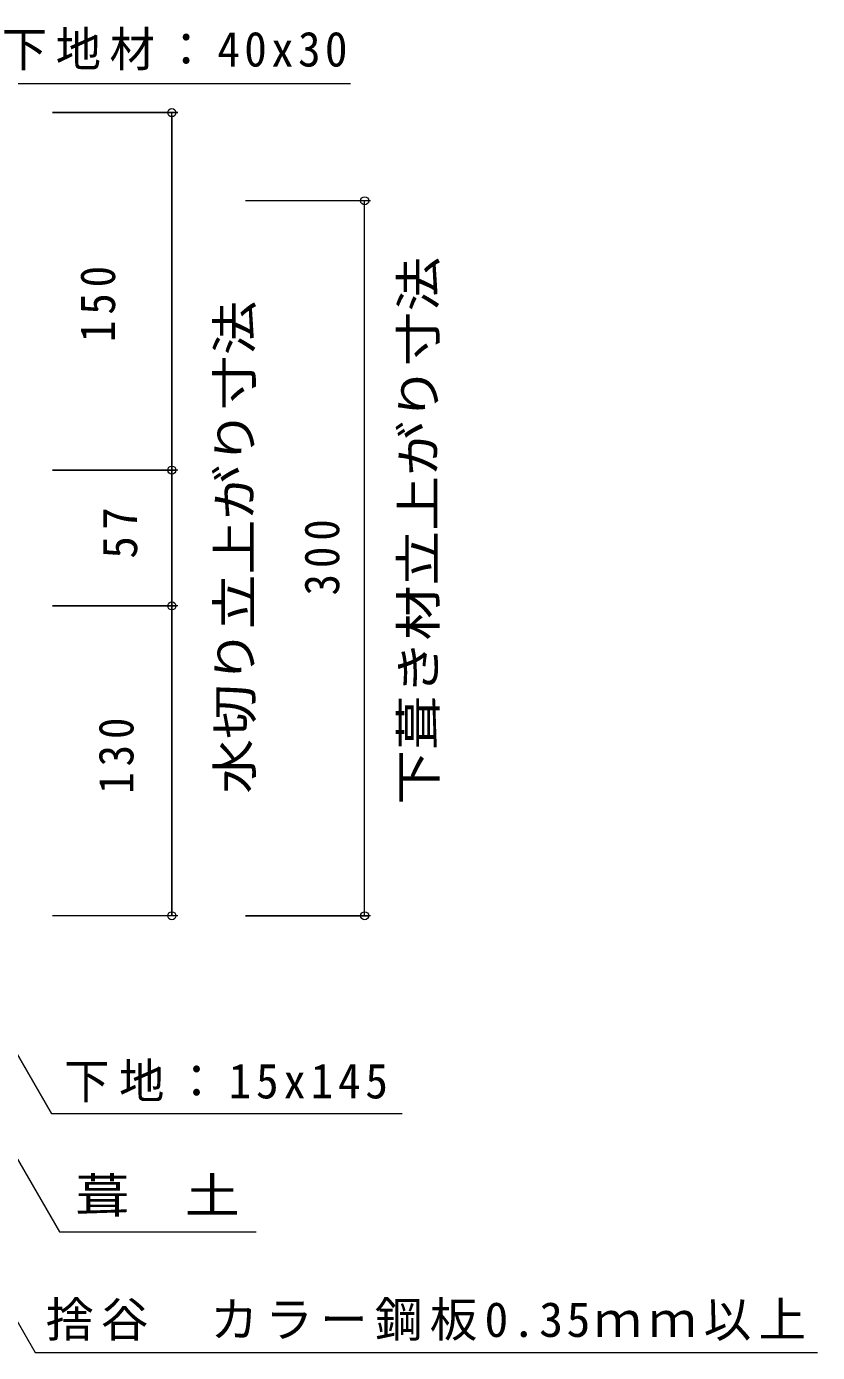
# Model space of a CAD drawing. Units: millimetres, scale not verified. Extents: x -593 to 739, y -369 to 379.
# Drawn here: x 407 to 739, y -296 to 261 of the extents above; entities that cross this region are included whole.
import ezdxf
from ezdxf.enums import TextEntityAlignment as Align

# ---------------------------------------------------------------- set-up
doc = ezdxf.new("R2010")
doc.units = ezdxf.units.MM
doc.header["$LTSCALE"] = 10
for name, color, linetype, lineweight in [('0-0_LAYER001', 4, 'Continuous', 18), ('0-1_LAYER004', 7, 'Continuous', 18), ('0-2_LAYER006', 7, 'Continuous', 18)]:
    doc.layers.add(name, color=color, linetype=linetype, lineweight=lineweight)
doc.styles.add('ＭＳ ゴシック', font='')
doc.styles.get('ＭＳ ゴシック').set_extended_font_data('MS Gothic')

msp = doc.modelspace()

# ---------------------------------------------------------------- linework, layer by layer
at = {"layer": '0-0_LAYER001', "color": 2}
for p, q in [((470.73, 224.44), (418.23, 224.44)), ((468.23, 74.44), (468.23, 224.44)), ((551.59, 187.44), (499.09, 187.44)), ((549.09, -112.56), (549.09, 187.44)), ((470.73, 74.44), (418.23, 74.44)), ((468.23, 17.44), (468.23, 74.44)), ((470.73, 17.44), (418.23, 17.44)), ((468.23, -112.56), (468.23, 17.44)), ((302.88, -108.56), (410.99, -295.82)), ((470.73, -112.56), (418.23, -112.56)), ((551.59, -112.56), (499.09, -112.56)), ((410.99, -295.82), (739, -295.82))]:
    msp.add_line(p, q, dxfattribs=at)
for points in [[(344.18, 42.77), (396.11, 236.61), (543.11, 236.61)], [(293.1, -23.61), (421.07, -245.25), (503.59, -245.25)], [(349.84, -77.84), (417.8, -195.54), (564.8, -195.54)]]:
    msp.add_lwpolyline(points, dxfattribs=at)
for centre in [(468.23, 224.44), (549.09, 187.44), (468.23, 74.44), (468.23, 74.44), (468.23, 17.44), (468.23, 17.44), (468.23, -112.56), (549.09, -112.56)]:
    msp.add_circle(centre, 1.7, dxfattribs=at)
at = {"layer": '0-1_LAYER004'}
for p, q in [((396.11, 236.61), (543.11, 236.61)), ((418.23, 224.44), (470.73, 224.44)), ((468.23, 222.74), (468.23, 224.44)), ((468.23, 222.74), (468.23, -112.56)), ((550.79, 187.44), (499.09, 187.44)), ((549.09, -112.56), (549.09, 187.44)), ((418.23, 74.44), (469.93, 74.44)), ((418.23, 17.44), (469.93, 17.44)), ((293.1, -23.61), (421.07, -245.25)), ((302.88, -108.56), (410.99, -295.82)), ((469.93, -112.56), (418.23, -112.56)), ((499.09, -112.56), (550.79, -112.56)), ((417.8, -195.54), (564.8, -195.54)), ((421.07, -245.25), (503.59, -245.25)), ((410.99, -295.82), (731.29, -295.82))]:
    msp.add_line(p, q, dxfattribs=at)
msp.add_lwpolyline([(417.8, -195.54), (349.94, -78), (351.79, -85.08)], dxfattribs=at)

# ---------------------------------------------------------------- texts
at = {"layer": '0-0_LAYER001', "color": 7, "insert": (423.12, -190.8), "char_height": 14.66, "attachment_point": 7, "style": 'ＭＳ ゴシック'}
msp.add_mtext('\\T1.21;\\W0.95;下地：15x145', dxfattribs=at)
at = {"layer": '0-2_LAYER006', "style": 'ＭＳ ゴシック', "width": 1.15}
for s, p in [('下葺き材立上がり寸法', (583.37, -65.99)), ('水切り立上がり寸法', (506.32, -61.37))]:
    msp.add_text(s, height=14.66, rotation=90, dxfattribs=at).set_placement(p, align=Align.BOTTOM_LEFT)
msp.add_text('葺\u3000土\u3000', height=14.66, dxfattribs=at).set_placement((427.74, -241.65), align=Align.BOTTOM_LEFT)
at = {"layer": '0-2_LAYER006', "char_height": 14.66, "attachment_point": 7, "style": 'ＭＳ ゴシック'}
for s, insert in [('\\T1.19;\\W0.95;下地材：40x30', (396.92, 242.19)), ('\\T1.15;捨谷\u3000カラー鋼板0.35ｍｍ以上', (415.41, -290.96))]:
    msp.add_mtext(s, dxfattribs=dict(at, insert=insert))
at = {"layer": '0-2_LAYER006', "char_height": 14.66, "attachment_point": 7, "rotation": 90, "style": 'ＭＳ ゴシック'}
for s, insert in [('\\T1.28;\\W0.9;150', (444.69, 128.16)), ('\\T1.28;\\W0.95;57', (453.93, 37.25)), ('\\T1.28;\\W0.9;300', (538.68, 21.84)), ('\\T1.28;\\W0.9;130', (452.39, -61.37))]:
    msp.add_mtext(s, dxfattribs=dict(at, insert=insert))

doc.saveas('drawing.dxf')
